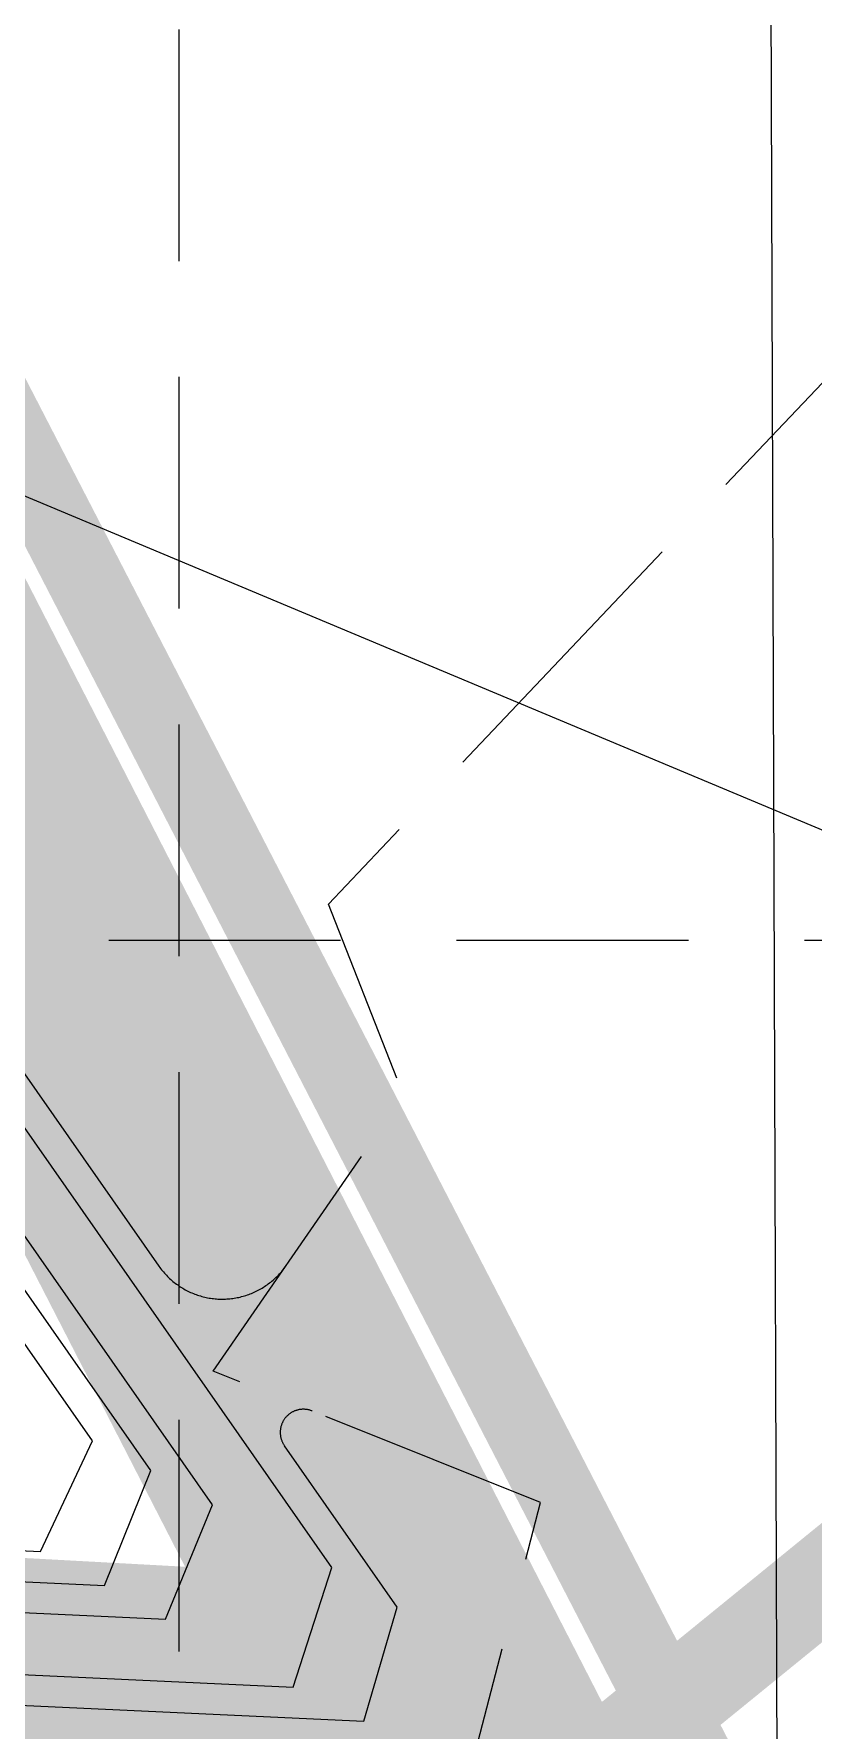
# Model space of a CAD drawing. Header units: inches. Extents: x 2439273 to 2445077, y 7048639 to 7057917.
# Drawn here: x 2442880.1 to 2442980.9, y 7051294 to 7051513.6 of the extents above; entities that cross this region are included whole.
import ezdxf

# ---------------------------------------------------------------- set-up
doc = ezdxf.new("R2010")
doc.units = ezdxf.units.IN
doc.header["$LTSCALE"] = 300
doc.header["$MEASUREMENT"] = 0
for name, pattern in [('DASHED', [0.29, 0.25, -0.04]), ('DASHED2', [0.15, 0.1, -0.05]), ('DASHEDX2', [0.165, 0.125, -0.04]), ('HIDDEN', [0.375, 0.25, -0.125])]:
    doc.linetypes.add(name, pattern=pattern)
for name, color, linetype in [('DRAINAGE_AREA', 250, 'DASHEDX2'), ('EC', 43, 'DASHEDX2'), ('GRID', 254, 'HIDDEN'), ('LIMITS OF DISTURBANCE', 1, 'HIDDEN'), ('new', 3, 'Continuous'), ('PC', 43, 'DASHEDX2'), ('SILT FENCE', 200, 'Continuous')]:
    doc.layers.add(name, color=color, linetype=linetype)

msp = doc.modelspace()

# ---------------------------------------------------------------- linework, layer by layer
at = {"flags": 128}
msp.add_lwpolyline([(2442853.55, 7051464.37), (2444287.97, 7050862.79)], dxfattribs=at)
at = {"layer": 'DRAINAGE_AREA', "color": 7, "linetype": 'DASHED', "const_width": 12, "flags": 128}
msp.add_lwpolyline([(2442449.99, 7052322.67), (2442298.34, 7052187.5), (2442138.51, 7052031.68), (2442027.09, 7051929.34), (2441999.69, 7051883.36), (2441997.61, 7051817.8), (2442000.88, 7051744.77), (2442013.65, 7051695.16), (2442042.94, 7051624.19), (2442109.29, 7051508.11), (2442159.13, 7051426.78), (2442198.91, 7051356.16), (2442210.21, 7051340.37), (2442231.23, 7051316.01), (2442249.41, 7051303.95), (2442304.83, 7051289.89), (2442380.11, 7051286.45), (2442499.98, 7051279.1), (2442655.1, 7051268.35), (2442738.56, 7051262.73), (2442833.17, 7051261.23), (2442897.37, 7051261.04), (2442925.7, 7051269.79), (2442951.97, 7051288.58), (2442990.83, 7051320.23), (2443040.08, 7051378.54), (2443101.43, 7051455.75), (2443128.76, 7051512.46)], dxfattribs=at)
at = {"layer": 'EC', "color": 43, "linetype": 'DASHEDX2', "flags": 128}
msp.add_lwpolyline([(2442931.2, 7051268.19), (2442945.62, 7051323.41), (2442903.25, 7051340.43), (2442927.89, 7051376.11), (2442918.19, 7051400.91), (2442982.08, 7051468.39), (2442995.83, 7051432.88)], dxfattribs=at)
at = {"layer": 'GRID', "linetype": 'HIDDEN', "ltscale": 0.4}
for p, q in [((2442898.88, 7049369.15), (2442898.88, 7057765.42)), ((2439424.76, 7051396.22), (2444925.44, 7051396.22))]:
    msp.add_line(p, q, dxfattribs=at)
at = {"layer": 'LIMITS OF DISTURBANCE', "linetype": 'HIDDEN', "ltscale": 0.5, "const_width": 10, "flags": 128}
msp.add_lwpolyline([(2442127.26, 7051363.13), (2442204.09, 7051407.4), (2442248.38, 7051334.22), (2442321.6, 7051300.79), (2442978.74, 7051264.65), (2442873.88, 7051467.94), (2442844.44, 7051663.98), (2442837.95, 7051847.23), (2442855.8, 7052101.84), (2442920.69, 7052448.89), (2442846.06, 7052487.81), (2442745.47, 7052429.43), (2442638.38, 7052301.31), (2442479.38, 7052533.22), (2442601.96, 7052602.51), (2442577.23, 7052676.96), (2442623.92, 7052843.85), (2442677.39, 7052988.58), (2442817.73, 7052854.99), (2442880.11, 7052869.46), (2442848.94, 7052940.23), (2441864.58, 7054261.3), (2440019.52, 7054269.21), (2440021.06, 7054291.38), (2439890.93, 7054291.38), (2439873.84, 7053725.81), (2439992.24, 7053477.48), (2440095.11, 7053461.96), (2440589.34, 7053162.55), (2441040.79, 7052879.46), (2441280.09, 7052734.83), (2441479.14, 7052560.14), (2441546.56, 7052439.76), (2441527.16, 7052421.21), (2441549.25, 7052380.14), (2441642.5, 7052242.64), (2441664.33, 7052251.23), (2441824.68, 7051951.87), (2441858.86, 7051917.87), (2441968.47, 7052034.67), (2442364.55, 7052357.17), (2442528.26, 7052145), (2442257.34, 7051826.22), (2442200.93, 7051726.79), (2442147.48, 7051624.4), (2442128.18, 7051520.52), (2442178.81, 7051440.13), (2442105.98, 7051398.87), (2442104.54, 7051397.79), (2442122.55, 7051359.6)], close=True, dxfattribs=at)
at = {"layer": 'new', "color": 3, "linetype": 'Continuous', "flags": 128}
msp.add_lwpolyline([(2441779.5, 7054254.83), (2442303.44, 7053515.31), (2442834.71, 7052772.31), (2442968.4, 7052588.05), (2442971.92, 7052583.19), (2442976.29, 7051251.69), (2442969.35, 7051245.64)], dxfattribs=at)
msp.add_lwpolyline([(2441779.5, 7054254.83), (2442303.44, 7053515.31), (2442834.71, 7052772.31), (2442968.4, 7052588.05), (2442971.92, 7052583.19), (2442976.29, 7051251.69), (2442969.35, 7051245.64)], dxfattribs=at)
at = {"layer": 'PC', "color": 24, "linetype": 'Continuous', "flags": 128}
for points in [[(2442850.93, 7052381.67), (2442798.19, 7052059.18), (2442798.22, 7052059.35), (2442793.84, 7051999.61), (2442785.26, 7051828.33), (2442802.27, 7051603.22), (2442837.48, 7051438.16), (2442896.24, 7051354.03)], [(2442364.84, 7051325.09), (2442913.62, 7051299.54), (2442918.62, 7051315.01), (2442833.74, 7051436.54), (2442798.3, 7051602.65), (2442781.25, 7051828.28), (2442789.84, 7051999.85), (2442794.24, 7052059.82), (2442844.92, 7052369.7)], [(2442365.21, 7051333.08), (2442897.12, 7051308.32), (2442903.19, 7051323.13), (2442826.25, 7051433.28), (2442790.36, 7051601.51), (2442773.23, 7051828.17), (2442781.86, 7052000.34), (2442786.29, 7052060.76), (2442832.64, 7052344.18)], [(2442365.4, 7051337.07), (2442889.22, 7051312.69), (2442895.2, 7051327.59), (2442822.51, 7051431.66), (2442786.39, 7051600.94), (2442769.23, 7051828.12), (2442777.87, 7052000.59), (2442782.31, 7052061.23), (2442826.5, 7052331.43)], [(2442365.58, 7051341.07), (2442880.92, 7051317.08), (2442887.65, 7051331.41), (2442818.76, 7051430.03), (2442782.42, 7051600.37), (2442765.22, 7051828.07), (2442773.87, 7052000.84), (2442778.33, 7052061.7), (2442820.49, 7052319.46)], [(2442896.24, 7051354.03), (2442896.36, 7051353.87), (2442896.47, 7051353.72), (2442896.59, 7051353.57), (2442896.71, 7051353.42), (2442896.83, 7051353.27), (2442896.96, 7051353.12), (2442897.09, 7051352.98), (2442897.22, 7051352.84), (2442897.36, 7051352.7), (2442897.49, 7051352.57), (2442897.63, 7051352.43), (2442897.78, 7051352.3), (2442897.92, 7051352.18), (2442898.07, 7051352.05), (2442898.22, 7051351.93), (2442898.37, 7051351.81), (2442898.52, 7051351.7), (2442898.68, 7051351.59), (2442898.84, 7051351.48), (2442899, 7051351.37), (2442899.16, 7051351.27), (2442899.33, 7051351.17), (2442899.49, 7051351.07), (2442899.66, 7051350.97), (2442899.83, 7051350.88), (2442900, 7051350.8), (2442900.18, 7051350.71), (2442900.35, 7051350.63), (2442900.53, 7051350.56), (2442900.71, 7051350.48), (2442900.89, 7051350.41), (2442901.07, 7051350.34), (2442901.25, 7051350.28), (2442901.43, 7051350.22), (2442901.62, 7051350.17), (2442901.8, 7051350.11), (2442901.99, 7051350.06), (2442902.18, 7051350.02), (2442902.36, 7051349.98), (2442902.55, 7051349.94), (2442902.74, 7051349.9), (2442902.93, 7051349.87), (2442903.12, 7051349.85), (2442903.32, 7051349.82), (2442903.51, 7051349.8), (2442903.7, 7051349.79), (2442903.89, 7051349.77), (2442904.08, 7051349.76), (2442904.28, 7051349.76), (2442904.47, 7051349.76), (2442904.66, 7051349.76), (2442904.85, 7051349.77), (2442905.05, 7051349.78), (2442905.24, 7051349.79), (2442905.43, 7051349.81), (2442905.62, 7051349.83), (2442905.81, 7051349.85), (2442906, 7051349.88), (2442906.19, 7051349.91), (2442906.38, 7051349.95), (2442906.57, 7051349.99), (2442906.76, 7051350.03), (2442906.95, 7051350.08), (2442907.13, 7051350.13), (2442907.32, 7051350.18), (2442907.5, 7051350.24), (2442907.69, 7051350.3), (2442907.87, 7051350.36), (2442908.05, 7051350.43), (2442908.23, 7051350.5), (2442908.41, 7051350.58), (2442908.58, 7051350.65), (2442908.76, 7051350.74), (2442908.93, 7051350.82), (2442909.1, 7051350.91), (2442909.27, 7051351), (2442909.44, 7051351.09), (2442909.6, 7051351.19), (2442909.77, 7051351.29), (2442909.93, 7051351.4), (2442910.09, 7051351.51), (2442910.25, 7051351.62), (2442910.4, 7051351.73), (2442910.56, 7051351.85), (2442910.71, 7051351.97), (2442910.86, 7051352.09), (2442911.01, 7051352.21), (2442911.15, 7051352.34), (2442911.29, 7051352.47), (2442911.43, 7051352.6), (2442911.57, 7051352.74), (2442911.7, 7051352.88), (2442911.83, 7051353.02), (2442911.96, 7051353.16), (2442912.09, 7051353.31), (2442912.21, 7051353.46), (2442912.33, 7051353.61), (2442912.45, 7051353.76), (2442912.56, 7051353.92), (2442912.67, 7051354.08)], [(2442916.06, 7051335.29), (2442915.99, 7051335.31), (2442915.92, 7051335.34), (2442915.84, 7051335.36), (2442915.77, 7051335.38), (2442915.7, 7051335.41), (2442915.62, 7051335.42), (2442915.55, 7051335.44), (2442915.47, 7051335.45), (2442915.39, 7051335.47), (2442915.32, 7051335.48), (2442915.24, 7051335.49), (2442915.17, 7051335.49), (2442915.09, 7051335.5), (2442915.01, 7051335.5), (2442914.94, 7051335.5), (2442914.86, 7051335.5), (2442914.78, 7051335.5), (2442914.7, 7051335.49), (2442914.63, 7051335.48), (2442914.55, 7051335.48), (2442914.48, 7051335.46), (2442914.4, 7051335.45), (2442914.32, 7051335.44), (2442914.25, 7051335.42), (2442914.17, 7051335.4), (2442914.1, 7051335.38), (2442914.03, 7051335.36), (2442913.95, 7051335.33), (2442913.88, 7051335.31), (2442913.81, 7051335.28), (2442913.74, 7051335.25), (2442913.67, 7051335.22), (2442913.6, 7051335.18), (2442913.53, 7051335.15), (2442913.46, 7051335.11), (2442913.4, 7051335.07), (2442913.33, 7051335.03), (2442913.27, 7051334.99), (2442913.21, 7051334.95), (2442913.14, 7051334.9), (2442913.08, 7051334.86), (2442913.02, 7051334.81), (2442912.96, 7051334.76), (2442912.91, 7051334.71), (2442912.85, 7051334.65), (2442912.8, 7051334.6), (2442912.74, 7051334.54), (2442912.69, 7051334.49), (2442912.64, 7051334.43), (2442912.59, 7051334.37), (2442912.55, 7051334.31), (2442912.5, 7051334.25), (2442912.46, 7051334.18), (2442912.41, 7051334.12), (2442912.37, 7051334.05), (2442912.34, 7051333.99), (2442912.3, 7051333.92), (2442912.26, 7051333.85), (2442912.23, 7051333.78), (2442912.2, 7051333.71), (2442912.17, 7051333.64), (2442912.14, 7051333.57), (2442912.11, 7051333.5), (2442912.09, 7051333.42), (2442912.06, 7051333.35), (2442912.04, 7051333.28), (2442912.03, 7051333.2), (2442912.01, 7051333.13), (2442911.99, 7051333.05), (2442911.98, 7051332.98), (2442911.97, 7051332.9), (2442911.96, 7051332.82), (2442911.95, 7051332.75), (2442911.95, 7051332.67), (2442911.94, 7051332.59), (2442911.94, 7051332.52), (2442911.94, 7051332.44), (2442911.95, 7051332.36), (2442911.95, 7051332.29), (2442911.96, 7051332.21), (2442911.96, 7051332.13), (2442911.98, 7051332.06), (2442911.99, 7051331.98), (2442912, 7051331.91), (2442912.02, 7051331.83), (2442912.04, 7051331.76), (2442912.06, 7051331.68), (2442912.08, 7051331.61), (2442912.1, 7051331.54), (2442912.13, 7051331.46), (2442912.16, 7051331.39), (2442912.18, 7051331.32), (2442912.22, 7051331.25), (2442912.25, 7051331.18), (2442912.28, 7051331.11), (2442912.32, 7051331.04), (2442912.36, 7051330.98), (2442912.4, 7051330.91), (2442912.44, 7051330.85), (2442912.48, 7051330.78)], [(2442625.65, 7051308.94), (2442922.76, 7051295.11), (2442927.09, 7051309.87), (2442912.48, 7051330.78)]]:
    msp.add_lwpolyline(points, dxfattribs=at)
at = {"layer": 'SILT FENCE', "linetype": 'DASHED2', "const_width": 40, "flags": 128}
msp.add_lwpolyline([(2442204.72, 7051449.21), (2442269.62, 7051354.24), (2442325.23, 7051326.33), (2442933.32, 7051293.25), (2442849.55, 7051456.58), (2442823.06, 7051618.22), (2442809.13, 7051854.91), (2442824.16, 7052096.06), (2442887.27, 7052428.18), (2442842.82, 7052452.44), (2442766.51, 7052398.15), (2442641.91, 7052255.31), (2442463.89, 7052504.25)], dxfattribs=at)

doc.saveas('drawing.dxf')
